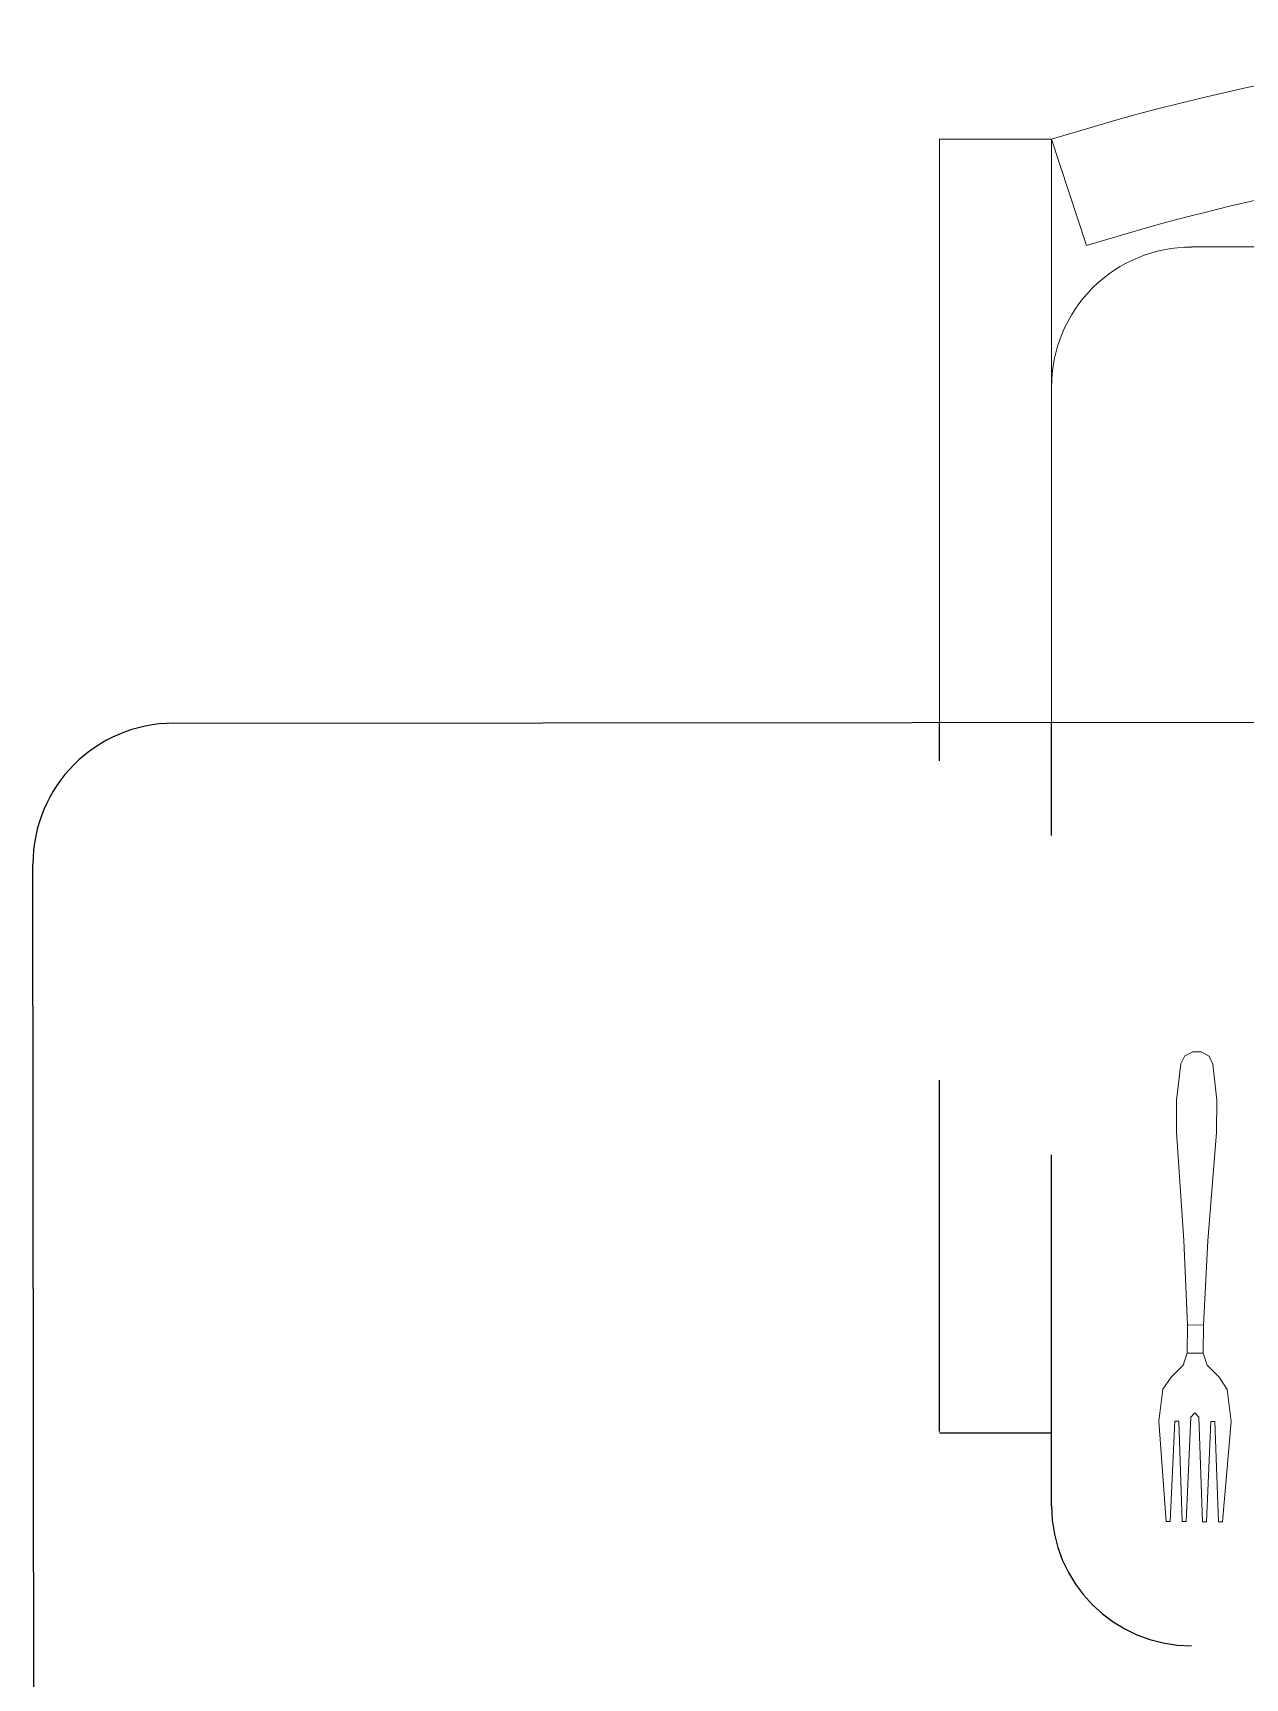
# Model space of a CAD drawing. Header units: millimetres. Extents: x 105 to 1807, y -268 to 915.
# Drawn here: x 988.379 to 988.758, y 436.787 to 437.302 of the extents above; entities that cross this region are included whole.
import ezdxf

# ---------------------------------------------------------------- set-up
doc = ezdxf.new("R2010")
doc.units = ezdxf.units.MM
doc.linetypes.add('DASHED2', pattern=[0.375, 0.25, -0.125])
doc.linetypes.add('LÍNEAS_OCULTAS2', pattern=[4.7625, 3.175, -1.5875])
doc.layers.add('MUEBLES', color=12, linetype='Continuous')
doc.layers.add('OCULTA', color=3, linetype='LÍNEAS_OCULTAS2')

# ---------------------------------------------------------------- blocks, each defined once
blk = doc.blocks.new('nueva mesa comedor')
at = {"layer": 'MUEBLES'}
for p, q in [((1165.629, 523.24613), (1165.6298, 522.48405)), ((1165.58973, 522.4439), (1164.69586, 522.44296))]:
    blk.add_line(p, q, dxfattribs=at)
at = {"layer": 'MUEBLES', "color": 8, "lineweight": 0}
for p, q in [((1165.30825, 522.63344, 0.00229), (1165.30594, 522.63002, 0.00263)), ((1165.30825, 522.63344), (1165.30594, 522.63002, 0.00034))]:
    blk.add_line(p, q, dxfattribs=at)
at = {"layer": 'MUEBLES', "lineweight": 0, "ltscale": 0.06}
for p, q in [((1165.33996, 522.44371), (1165.33996, 522.27766)), ((1165.37181, 522.44367), (1165.37181, 522.27766)), ((1165.30014, 522.30833), (1164.98156, 522.30833)), ((1165.33001, 522.30793), (1165.33996, 522.27766)), ((1165.33996, 522.27766), (1165.37181, 522.27766))]:
    blk.add_line(p, q, dxfattribs=at)
at = {"layer": 'MUEBLES'}
blk.add_arc((1165.58969, 522.48401), 0.04011, 270.06, 0.06, dxfattribs=at)
at = {"layer": 'MUEBLES', "lineweight": 0, "ltscale": 0.06}
for centre, radius, start, end in [((1165.30014, 522.34815), 0.03981, 270, 0), ((1165.14085, 522.91738), 0.63813, 252.75644, 287.24356), ((1165.14085, 522.91738), 0.66999, 252.71188, 287.28812)]:
    blk.add_arc(centre, radius, start, end, dxfattribs=at)
at = {"layer": 'MUEBLES', "color": 8, "lineweight": 0}
for points, invisible_edges in [([(1165.29344, 522.64266, 0.00273), (1165.28887, 522.64269, 0.00273), (1165.29131, 522.67125, 0.008), (1165.29246, 522.67124, 0.008)], 1), ([(1165.29344, 522.64266, 0.00044), (1165.28887, 522.64269, 0.00044), (1165.29131, 522.67125, 0.00572), (1165.29246, 522.67124, 0.00572)], 1), ([(1165.29458, 522.64266, 0.00273), (1165.298, 522.64149, 0.00255), (1165.29703, 522.67122, 0.008), (1165.29589, 522.67122, 0.008)], 1), ([(1165.29458, 522.64266, 0.00044), (1165.298, 522.64149, 0.00026), (1165.29703, 522.67122, 0.00572), (1165.29589, 522.67122, 0.00572)], 1), ([(1165.30029, 522.64148, 0.00255), (1165.30373, 522.64261, 0.00273), (1165.30274, 522.67119, 0.008), (1165.3016, 522.67119, 0.008)], 1), ([(1165.30029, 522.64148, 0.00026), (1165.30373, 522.64261, 0.00044), (1165.30274, 522.67119, 0.00572), (1165.3016, 522.67119, 0.00572)], 1), ([(1165.30487, 522.6426, 0.00273), (1165.30944, 522.64257, 0.00273), (1165.30732, 522.67116, 0.008), (1165.30617, 522.67117, 0.008)], 1), ([(1165.30487, 522.6426, 0.00044), (1165.30944, 522.64257, 0.00044), (1165.30732, 522.67116, 0.00572), (1165.30617, 522.67117, 0.00572)], 1), ([(1165.28996, 522.63354, 0.00229), (1165.29458, 522.64266, 0.00273), (1165.29344, 522.64266, 0.00273), (1165.28887, 522.64269, 0.00273)], 5), ([(1165.28996, 522.63354), (1165.29458, 522.64266, 0.00044), (1165.29344, 522.64266, 0.00044), (1165.28887, 522.64269, 0.00044)], 5), ([(1165.28996, 522.63354, 0.00229), (1165.28996, 522.63354), (1165.28887, 522.64269, 0.00044), (1165.28887, 522.64269, 0.00273)], 1), ([(1165.28996, 522.63354, 0.00229), (1165.29914, 522.64025, 0.00244), (1165.298, 522.64149, 0.00255), (1165.29458, 522.64266, 0.00273)], 13), ([(1165.28996, 522.63354), (1165.29914, 522.64025, 0.00015), (1165.298, 522.64149, 0.00026), (1165.29458, 522.64266, 0.00044)], 13), ([(1165.28996, 522.63354, 0.00229), (1165.29914, 522.64025, 0.00244), (1165.30825, 522.63344, 0.00229), (1165.28996, 522.63354, 0.00229)], 7), ([(1165.28996, 522.63354), (1165.29914, 522.64025, 0.00015), (1165.30825, 522.63344), (1165.28996, 522.63354)], 7), ([(1165.30825, 522.63344, 0.00229), (1165.29914, 522.64025, 0.00244), (1165.30029, 522.64148, 0.00255), (1165.30373, 522.64261, 0.00273)], 13), ([(1165.30825, 522.63344), (1165.29914, 522.64025, 0.00015), (1165.30029, 522.64148, 0.00026), (1165.30373, 522.64261, 0.00044)], 13), ([(1165.30825, 522.63344, 0.00229), (1165.30373, 522.64261, 0.00273), (1165.30487, 522.6426, 0.00273), (1165.30944, 522.64257, 0.00273)], 5), ([(1165.30825, 522.63344), (1165.30373, 522.64261, 0.00044), (1165.30487, 522.6426, 0.00044), (1165.30944, 522.64257, 0.00044)], 5), ([(1165.30825, 522.63344), (1165.30825, 522.63344, 0.00229), (1165.30944, 522.64257, 0.00273), (1165.30944, 522.64257, 0.00044)], 1), ([(1165.29223, 522.6301, 0.00263), (1165.30594, 522.63002, 0.00263), (1165.30825, 522.63344, 0.00229), (1165.28996, 522.63354, 0.00229)], 5), ([(1165.29223, 522.6301, 0.00034), (1165.30594, 522.63002, 0.00034), (1165.30825, 522.63344), (1165.28996, 522.63354)], 5), ([(1165.29223, 522.6301, 0.00034), (1165.29223, 522.6301, 0.00263), (1165.28996, 522.63354, 0.00229), (1165.28996, 522.63354)], 4), ([(1165.30594, 522.63002, 0.00263), (1165.30594, 522.63002, 0.00034), (1165.30825, 522.63344), (1165.30825, 522.63344, 0.00229)], 4), ([(1165.30364, 522.62775, 0.00126), (1165.2945, 522.6278, 0.00126), (1165.29223, 522.6301, 0.00034), (1165.30594, 522.63002, 0.00034)], 5), ([(1165.30364, 522.62775, 0.00355), (1165.2945, 522.6278, 0.00355), (1165.29223, 522.6301, 0.00263), (1165.30594, 522.63002, 0.00263)], 5), ([(1165.30249, 522.62661, 0.00433), (1165.29564, 522.62665, 0.00433), (1165.2945, 522.6278, 0.00355), (1165.30364, 522.62775, 0.00355)], 5), ([(1165.30249, 522.62661, 0.00226), (1165.29564, 522.62665, 0.00226), (1165.2945, 522.6278, 0.00126), (1165.30364, 522.62775, 0.00126)], 5), ([(1165.29564, 522.62665, 0.00226), (1165.29564, 522.62665, 0.00433), (1165.2945, 522.6278, 0.00355), (1165.2945, 522.6278, 0.00126)], 1), ([(1165.29676, 522.62321, 0.00607), (1165.30133, 522.62319, 0.00607), (1165.30249, 522.62661, 0.00433), (1165.29564, 522.62665, 0.00433)], 4), ([(1165.29676, 522.62321, 0.00415), (1165.30133, 522.62319, 0.00415), (1165.30249, 522.62661, 0.00226), (1165.29564, 522.62665, 0.00226)], 4), ([(1165.29676, 522.62321, 0.00607), (1165.29676, 522.62321, 0.00415), (1165.29564, 522.62665, 0.00226), (1165.29564, 522.62665, 0.00433)], 5), ([(1165.30133, 522.62319, 0.00415), (1165.30133, 522.62319, 0.00607), (1165.30249, 522.62661, 0.00433), (1165.30249, 522.62661, 0.00226)], 5), ([(1165.30249, 522.62661, 0.00433), (1165.30249, 522.62661, 0.00226), (1165.30364, 522.62775, 0.00126), (1165.30364, 522.62775, 0.00355)], 1), ([(1165.29671, 522.61521, 0.00569), (1165.29671, 522.61521, 0.00762), (1165.29676, 522.62321, 0.00607), (1165.29676, 522.62321, 0.00415)], 5), ([(1165.30133, 522.62319, 0.00415), (1165.30133, 522.62319, 0.00607), (1165.30129, 522.61519, 0.00762), (1165.30129, 522.61519, 0.00569)], 5), ([(1165.29544, 522.59122, 0.00546), (1165.30229, 522.59118, 0.00546), (1165.30129, 522.61519, 0.00762), (1165.29671, 522.61521, 0.00762)], 1), ([(1165.29544, 522.59122, 0.00546), (1165.29544, 522.59122, 0.00317), (1165.29671, 522.61521, 0.00569), (1165.29671, 522.61521, 0.00762)], 5), ([(1165.29544, 522.59122, 0.00317), (1165.30229, 522.59118, 0.00317), (1165.30129, 522.61519, 0.00569), (1165.29671, 522.61521, 0.00569)], 1), ([(1165.30129, 522.61519, 0.00762), (1165.30129, 522.61519, 0.00569), (1165.30229, 522.59118, 0.00317), (1165.30229, 522.59118, 0.00546)], 5), ([(1165.30441, 522.5603, 0.00369), (1165.29298, 522.56037, 0.00369), (1165.29544, 522.59122, 0.00546), (1165.30229, 522.59118, 0.00546)], 5), ([(1165.30441, 522.5603, 0.00025), (1165.29298, 522.56037, 0.00025), (1165.29544, 522.59122, 0.00317), (1165.30229, 522.59118, 0.00317)], 5), ([(1165.29298, 522.56037, 0.00025), (1165.29298, 522.56037, 0.00369), (1165.29544, 522.59122, 0.00546), (1165.29544, 522.59122, 0.00317)], 4), ([(1165.30229, 522.59118, 0.00317), (1165.30229, 522.59118, 0.00546), (1165.30441, 522.5603, 0.00369), (1165.30441, 522.5603, 0.00025)], 1), ([(1165.29293, 522.55122, 0.00344), (1165.30436, 522.55116, 0.00344), (1165.30441, 522.5603, 0.00369), (1165.29298, 522.56037, 0.00369)], 5), ([(1165.29293, 522.55122, 0), (1165.30436, 522.55116, 0), (1165.30441, 522.5603, 0.00025), (1165.29298, 522.56037, 0.00025)], 5), ([(1165.30315, 522.54088, 0.00347), (1165.29401, 522.54093, 0.00347), (1165.29293, 522.55122, 0.00344), (1165.30436, 522.55116, 0.00344)], 5), ([(1165.30315, 522.54088, 0.00003), (1165.29401, 522.54093, 0.00003), (1165.29293, 522.55122, 0), (1165.30436, 522.55116, 0)], 5), ([(1165.29514, 522.53864, 0.00365), (1165.302, 522.5386, 0.00365), (1165.30315, 522.54088, 0.00347), (1165.29401, 522.54093, 0.00347)], 5), ([(1165.29514, 522.53864, 0.00021), (1165.302, 522.5386, 0.00021), (1165.30315, 522.54088, 0.00003), (1165.29401, 522.54093, 0.00003)], 5), ([(1165.29971, 522.53747, 0.00353), (1165.29742, 522.53748, 0.00353), (1165.29514, 522.53864, 0.00365), (1165.302, 522.5386, 0.00365)], 4), ([(1165.29971, 522.53747, 0.00046), (1165.29742, 522.53748, 0.00046), (1165.29514, 522.53864, 0.00021), (1165.302, 522.5386, 0.00021)], 4)]:
    blk.add_3dface(points, dxfattribs=dict(at, invisible_edges=invisible_edges))
for points in [[(1165.28887, 522.64269, 0.00044), (1165.28887, 522.64269, 0.00273), (1165.29131, 522.67125, 0.008), (1165.29131, 522.67125, 0.00572)], [(1165.29131, 522.67125, 0.00572), (1165.29131, 522.67125, 0.008), (1165.29246, 522.67124, 0.008), (1165.29246, 522.67124, 0.00572)], [(1165.29246, 522.67124, 0.008), (1165.29246, 522.67124, 0.00572), (1165.29344, 522.64266, 0.00044), (1165.29344, 522.64266, 0.00273)], [(1165.29458, 522.64266, 0.00044), (1165.29458, 522.64266, 0.00273), (1165.29589, 522.67122, 0.008), (1165.29589, 522.67122, 0.00572)], [(1165.29589, 522.67122, 0.00572), (1165.29589, 522.67122, 0.008), (1165.29703, 522.67122, 0.008), (1165.29703, 522.67122, 0.00572)], [(1165.29703, 522.67122, 0.00572), (1165.29703, 522.67122, 0.008), (1165.298, 522.64149, 0.00255), (1165.298, 522.64149, 0.00026)], [(1165.30029, 522.64148, 0.00026), (1165.30029, 522.64148, 0.00255), (1165.3016, 522.67119, 0.008), (1165.3016, 522.67119, 0.00572)], [(1165.3016, 522.67119, 0.00572), (1165.3016, 522.67119, 0.008), (1165.30274, 522.67119, 0.008), (1165.30274, 522.67119, 0.00572)], [(1165.30274, 522.67119, 0.008), (1165.30274, 522.67119, 0.00572), (1165.30373, 522.64261, 0.00044), (1165.30373, 522.64261, 0.00273)], [(1165.30487, 522.6426, 0.00273), (1165.30487, 522.6426, 0.00044), (1165.30617, 522.67117, 0.00572), (1165.30617, 522.67117, 0.008)], [(1165.30617, 522.67117, 0.00572), (1165.30617, 522.67117, 0.008), (1165.30732, 522.67116, 0.008), (1165.30732, 522.67116, 0.00572)], [(1165.30732, 522.67116, 0.008), (1165.30732, 522.67116, 0.00572), (1165.30944, 522.64257, 0.00044), (1165.30944, 522.64257, 0.00273)], [(1165.29458, 522.64266, 0.00044), (1165.29458, 522.64266, 0.00273), (1165.29344, 522.64266, 0.00273), (1165.29344, 522.64266, 0.00044)], [(1165.29914, 522.64025, 0.00015), (1165.29914, 522.64025, 0.00244), (1165.298, 522.64149, 0.00255), (1165.298, 522.64149, 0.00026)], [(1165.30029, 522.64148, 0.00255), (1165.30029, 522.64148, 0.00026), (1165.29914, 522.64025, 0.00015), (1165.29914, 522.64025, 0.00244)], [(1165.30487, 522.6426, 0.00273), (1165.30487, 522.6426, 0.00044), (1165.30373, 522.64261, 0.00044), (1165.30373, 522.64261, 0.00273)], [(1165.2945, 522.6278, 0.00355), (1165.2945, 522.6278, 0.00126), (1165.29223, 522.6301, 0.00034), (1165.29223, 522.6301, 0.00263)], [(1165.30364, 522.62775, 0.00126), (1165.30364, 522.62775, 0.00355), (1165.30594, 522.63002, 0.00263), (1165.30594, 522.63002, 0.00034)], [(1165.30129, 522.61519, 0.00762), (1165.29671, 522.61521, 0.00762), (1165.29676, 522.62321, 0.00607), (1165.30133, 522.62319, 0.00607)], [(1165.30129, 522.61519, 0.00569), (1165.29671, 522.61521, 0.00569), (1165.29676, 522.62321, 0.00415), (1165.30133, 522.62319, 0.00415)], [(1165.29293, 522.55122, 0.00344), (1165.29293, 522.55122, 0), (1165.29298, 522.56037, 0.00025), (1165.29298, 522.56037, 0.00369)], [(1165.30441, 522.5603, 0.00369), (1165.30441, 522.5603, 0.00025), (1165.30436, 522.55116, 0), (1165.30436, 522.55116, 0.00344)], [(1165.29401, 522.54093, 0.00003), (1165.29401, 522.54093, 0.00347), (1165.29293, 522.55122, 0.00344), (1165.29293, 522.55122, 0)], [(1165.30436, 522.55116, 0), (1165.30436, 522.55116, 0.00344), (1165.30315, 522.54088, 0.00347), (1165.30315, 522.54088, 0.00003)], [(1165.29514, 522.53864, 0.00365), (1165.29514, 522.53864, 0.00021), (1165.29401, 522.54093, 0.00003), (1165.29401, 522.54093, 0.00347)], [(1165.29742, 522.53748, 0.00046), (1165.29742, 522.53748, 0.00353), (1165.29514, 522.53864, 0.00365), (1165.29514, 522.53864, 0.00021)], [(1165.29971, 522.53747, 0.00353), (1165.29971, 522.53747, 0.00046), (1165.29742, 522.53748, 0.00046), (1165.29742, 522.53748, 0.00353)], [(1165.302, 522.5386, 0.00021), (1165.302, 522.5386, 0.00365), (1165.29971, 522.53747, 0.00353), (1165.29971, 522.53747, 0.00046)], [(1165.30315, 522.54088, 0.00347), (1165.30315, 522.54088, 0.00003), (1165.302, 522.5386, 0.00021), (1165.302, 522.5386, 0.00365)]]:
    blk.add_3dface(points, dxfattribs=at)
at = {"layer": 'OCULTA', "color": 4, "linetype": 'DASHED2', "ltscale": 0.4}
for p, q in [((1164.98156, 522.70655), (1165.30014, 522.70655)), ((1165.33996, 522.66673), (1165.33996, 522.44371)), ((1165.33996, 522.64601), (1165.37181, 522.64601)), ((1165.37181, 522.64553), (1165.37181, 522.44367))]:
    blk.add_line(p, q, dxfattribs=at)
blk.add_arc((1165.30014, 522.66673), 0.03981, 0, 90, dxfattribs=at)

msp = doc.modelspace()

# ---------------------------------------------------------------- block references
at = {"layer": 'MUEBLES', "xscale": 1.100000000000023, "yscale": 1.100000000000023, "zscale": 1.100000000000023, "rotation": 180}
msp.add_blockref('nueva mesa comedor', (2270.57162, 1011.77405), dxfattribs=at)

doc.saveas('drawing.dxf')
